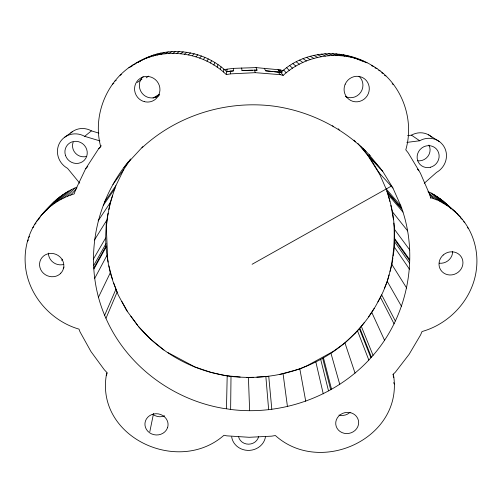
<?xml version="1.0" encoding="UTF-8"?>
<svg xmlns="http://www.w3.org/2000/svg" width="502" height="502" viewBox="0 0 502 502"><rect width="100%" height="100%" fill="white"/><g stroke="black" fill="none" stroke-linecap="round" stroke-linejoin="round"><path stroke-width="0.75" d="M369.089 154.622L382.637 171.201L392.934 188.043L400.872 205.933C419.54 256.058 408.195 315.149 373.055 355.36C338.367 395.576 283.228 416.108 230.631 409.45L231.008 376.487L226.822 375.684C192.755 370.614 160.759 352.887 138.533 326.57L126.435 310.223L118.158 294.843L112.887 281.114L108.363 264.027L107.692 259.088L106.186 224.061M393.148 256.114L394.421 247.21L394.654 229.609L393.888 223.051M455.358 211.951C447.163 203.743 435.29 200.856 427.993 191.588C438.616 196.1 446.949 204.314 455.358 211.951C460.61 216.77 465.097 222.411 468.579 228.63C475.501 241.023 478.193 255.65 476.354 269.712C472.79 298.797 450.03 323.702 422.044 331.527L420.557 334.966L409.105 354.349L395.375 372.164L393.336 374.128C404.712 437.342 320.954 476.662 275.378 435.535L271.676 436.156L249.193 437.298L226.728 435.843L223.974 435.265C177.777 475.99 93.504 436.301 106.838 372.434L104.253 369.685L90.937 351.513L79.975 331.772L79.002 329.13C49.704 320.634 26.455 293.174 25.182 262.364C24.447 248.013 28.438 233.474 36.47 221.551C47.15 207.408 59.995 193.596 76.963 187.227M230.631 409.45L226.471 408.766L227.193 375.854M43.222 213.061C51.631 204.082 62.468 197.474 74.221 193.885L75.432 190.145L85.622 168.772L98.643 148.73L100.664 146.496C91.81 113.452 108.752 75.3 140.171 61.118C167.229 44.91 204.264 49.836 226.735 71.755L233.348 70.926L233.424 68.366L256.058 67.601L280.047 69.878L283.078 70.587M226.471 408.766L224.344 408.546C174.213 400.414 128.719 367.338 107.196 321.098C82.548 268.852 92.098 205.989 128.462 161.594M108.106 262.113C104.931 246.043 104.924 229.213 108.131 213.149M135.402 63.453C163.815 46.441 202.701 51.612 226.314 74.61L230.412 73.882L230.638 71.058L233.348 70.926M390.029 271.475L391.936 264.573L392.897 257.852M226.314 74.61L227.117 69.157L233.424 68.366M108.827 209.585L110.164 202.758L112.486 195.805M149.828 431.638L153.53 413.554M223.384 71.981L223.942 69.245M220.322 69.496L221.031 66.879M384.526 288.022L387.28 281.427L389.088 274.901M130.715 159.071L123.806 169.4L115.874 185.696L114.914 188.551L103.28 205.387M114.914 188.551C110.798 200.034 107.767 211.957 106.706 224.13L106.123 222.562M217.14 67.168L218 64.658M106.248 375.728L107.284 372.835M231.008 376.487C243.671 377.648 256.459 377.837 269.041 376.149C303.584 371.775 336.654 354.607 359.532 328.327C366.686 320.37 372.923 311.447 377.906 301.928C391.146 279.225 395.049 252.186 394.057 226.201L393.781 221.106L390.6 203.523L387.18 192.009L401.795 209.058M213.839 65.003L214.856 62.593M106.047 318.149L117.11 292.126L113.69 283.122M104.642 315.287L115.83 289.491M98.467 297.247L110.245 272.887L108.846 265.859M210.438 63.007L211.618 60.692M94.646 278.497L106.813 255.637M377.906 301.928L381.671 294.85L395.319 320.954M93.968 268.934L106.223 246.852M93.899 267.942L106.16 245.936M93.717 265.445L106.01 243.646M93.284 259.321L105.627 238.017M206.937 61.188L208.286 58.96M94.432 240.012L106.738 220.296M368.581 316.856L374.291 308.222M98.122 220.886L110.164 202.758M63.202 268.388L64.068 267.108M104.322 202.268L115.874 185.696M128.123 162.541L142.85 146.597M61.702 260.4L62.581 259.157M203.354 59.543L204.872 57.397M100.664 146.496L101.247 145.674M112.975 184.466L123.806 169.4M130.57 159.159L123.963 167.793M364.214 322.661L359.84 328.113L371.342 357.022M199.683 58.088L201.384 56.011M392.733 374.843L393.336 374.128M70.675 195.065L76.762 188.382M27.516 241.067L28.57 239.912M67.205 196.426L74.974 188.005M355.46 332.92L359.382 328.672L370.84 357.631M195.949 56.82L197.826 54.8M28.558 237.634L29.612 236.498M63.817 197.951L71.748 189.467M60.529 199.652L68.605 191.093M32.781 227.739L33.816 226.653M57.341 201.509L65.561 192.868M34.538 224.601L36.075 222.988M54.266 203.53L62.624 194.795M51.304 205.701L59.794 196.872M36.47 221.551L39.156 218.753M40.819 215.778L57.09 199.087M38.56 218.608L40.16 216.952M46.548 210.319L54.517 201.434M85.622 168.772L87.768 166.557M98.643 148.73L100.77 146.634M192.159 55.747L194.218 53.777M279.834 374.429L299.838 368.951L307.161 365.676L333.24 351.413L344.956 342.954L355.309 333.052M424.265 183.249L436.489 172.424A18.787 17.859 -43.1 0 0 444.979 148.485L443.931 146.49A18.787 17.859 -43.1 0 0 419.685 140.773L406.877 142.399M188.319 54.862L190.559 52.936M430.791 198.365L429.725 194.625L420.406 173.171L408.251 152.941L405.785 149.841C414.847 118.993 401.5 83.119 373.758 66.528C345.458 48.324 305.975 48.889 280.888 72.483L282.187 72.508M230.412 73.882L255.317 72.671L280.141 74.647L283.172 75.375C304.388 55.923 336.93 49.83 363.492 61.244M141.972 147.852C177.413 114.971 227.651 99.647 275.447 106.368C311.353 111.733 345.332 129.07 370.131 155.714M79.724 183.205L67.569 168.358A18.969 18.122 39.4 0 1 58.979 144.212L60.045 142.191A18.969 18.122 39.4 0 1 84.662 136.331L91.408 130.871L98.888 133.124M184.441 54.185L186.869 52.283M64.695 137.203L72.332 131.706M180.538 53.701L183.155 51.825M146.201 77.835L148.623 76.116M137.247 82.453L141.909 79.222M176.616 53.419L179.421 51.562M172.688 53.344L175.681 51.486M137.648 62.668L140.171 61.118M153.06 98.047L159.059 94.47M155.005 97.689L159.674 94.903M168.766 53.463L171.948 51.599M112.573 84.098L113.866 83.363M252.098 264.278L391.648 185.941M164.857 53.789L168.226 51.913M114.92 81.023L116.188 80.32M160.979 54.316L164.53 52.415M120.078 75.262L121.453 74.541M157.132 55.044L160.866 53.105M153.336 55.973L157.251 53.99M128.895 67.701L132.07 66.113M149.59 57.09L153.687 55.057M132.089 65.492L135.785 63.666M145.919 58.401L150.192 56.306M138.816 61.589L146.766 57.736M226.735 71.755L230.638 71.058M224.036 69.671L227.117 69.157M63.541 264.498L62.129 264.767A11.734 11.05 25.8 0 1 48.437 253.108M407.605 135.647L411.471 135.157A17.947 17.106 -44 0 1 431.946 137.291M256.836 377.09L268.739 376.293L271.802 409.212M241.663 67.965L241.977 70.506L257.055 70.123L256.058 67.601M241.977 70.506L252.531 70.236M255.549 70.161L257.055 70.123M246.52 377.429L253.372 377.303M264.272 68.253L265.658 70.807L280.072 72.288L278.033 69.665M240.182 377.002L225.241 375.647L210.859 372.346L194.952 366.993L168.038 352.642M265.658 70.807L272.486 71.51M274.004 71.667L280.072 72.288M84.662 136.331L99.942 140.918M430.446 197.462L437.273 200.11M350.44 56.531L356.213 58.634M361.421 60.786L367.012 62.825M346.876 55.565L352.479 57.617M343.268 54.781L348.689 56.795M371.562 65.706L373.758 66.528M339.616 54.185L344.855 56.168M374.95 67.87L376.977 68.642M353.941 57.686L360.725 60.529M378.696 70.374L380.07 70.914M335.932 53.777L340.99 55.741M381.639 72.784L383.045 73.342M332.23 53.563L337.099 55.521M384.45 75.344L385.881 75.927M328.515 53.545L333.196 55.496M324.8 53.714L329.299 55.678M392.15 83.897L393.518 84.499M321.092 54.078L325.409 56.055M317.408 54.63L321.537 56.638M313.75 55.371L317.697 57.416M310.136 56.299L313.894 58.389M345.621 96.39L347.616 97.583M306.565 57.416L310.148 59.562M428.444 134.774L439.363 141.564M303.057 58.709L306.458 60.918M411.471 135.157L419.685 140.773M299.612 60.184L302.844 62.468M296.249 61.828L299.311 64.193M163.934 350.032L150.487 339.032L138.533 326.57M292.967 63.641L295.866 66.101M442.682 200.674L451.147 208.343M452.277 209.359L457.937 214.436M439.959 198.566L449.798 207.401M447.746 205.293L451.223 208.819M458.088 214.988L460.378 217.046M437.123 196.596L446.83 205.343M460.353 217.699L462.662 219.782M434.18 194.77L443.749 203.435M463.691 221.627L464.796 222.624M431.13 193.101L440.561 201.691M467.456 227.601L468.579 228.63M429.335 194.469L433.904 198.698M289.786 65.624L292.522 68.172M417.382 169.124L418.894 170.649M286.705 67.757L289.284 70.418M362.827 148.077L365.958 151.353M353.985 140.158L355.598 141.859M367.671 154.98L380.56 168.628M360.518 146.12L369.579 157.339L382.637 171.201M369.579 157.339L379.023 172.751L392.934 188.043M338.222 128.757L339.258 129.899M332.6 125.663L333.579 126.78M283.737 70.048L286.165 72.821M379.023 172.751L386.044 188.765L400.872 205.933M386.333 189.147L386.91 191.318L401.5 208.305M386.91 191.318L388.278 194.776L402.981 212.082M450.081 207.797L450.959 208.838M358.008 143.578L367.458 154.942L379.512 173.874M280.047 69.878L281.76 71.981M390.932 205.356L392.608 212.032L407.649 230.895M278.805 69.853L283.172 75.375M277.995 71.792L280.141 74.647M394.654 229.609L409.808 250.034M130.815 316.178L137.743 325.553M394.534 238.431L409.638 259.634M394.522 239.341L409.619 260.626M394.49 241.625L409.576 263.117M394.421 247.21L409.469 269.191M391.936 264.573L406.676 288.066M387.28 281.427L401.512 306.377M121.76 301.307L127.602 311.673M380.554 297.529L394.089 323.859M371.875 312.652L384.545 340.262M393.223 376.029L393.825 377.41M393.675 382.624L394.277 384.024M361.409 326.576L373.055 355.36M357.549 330.918L368.826 360.059M254.357 69.91L255.317 72.671M110.245 272.887L112.423 279.35M344.956 342.954L355.039 373.105M330.994 353.395L339.772 384.413M323.432 357.75L331.508 389.125M322.648 358.202L330.649 389.615M388.278 194.776L389.947 201.434M320.684 359.332L328.503 390.838M315.883 362.099L323.257 393.832M299.838 368.951L305.737 401.255M283.084 373.864L287.451 406.576M392.608 212.032L393.442 219.23M265.872 376.782L268.664 409.745M248.427 377.661L249.638 410.705M158.412 95.869A12.337 11.992 56.8 0 1 149.791 97.771L148.303 97.432A12.337 11.992 56.8 0 1 143.076 94.32L142.047 93.165A12.337 11.992 56.8 0 1 143.233 76.492M265.508 436.627A17.068 15.681 -2.6 0 1 249.663 450.363L247.53 450.382A17.068 15.681 -2.6 0 1 231.667 436.884M258.643 436.476A10.241 9.412 -2.6 0 1 248.597 444.176A10.241 9.412 -2.6 0 1 238.538 436.627M70.644 133.099A18.116 17.344 40.4 0 1 91.408 130.871M86.714 156.373A10.868 10.404 40.4 0 1 75.582 153.342A10.868 10.404 40.4 0 1 73.154 142.16M428.934 145.097A10.768 10.266 -43.9 0 1 427.924 156.335A10.768 10.266 -43.9 0 1 417.35 160.715M452.672 251.427A11.628 10.912 -31 0 1 439.263 263.205M359.018 76.291A12.286 11.904 -59.1 0 1 360.781 92.236A12.286 11.904 -59.1 0 1 345.376 96.491M164.675 415.844A11.063 10.216 6.1 0 1 152.934 414.376M349.323 412.945A11.013 10.159 -11.8 0 1 338.957 415.091M167.492 427.622L167.26 428.382A11.571 10.624 5.9 0 1 149.546 432.743A11.571 10.624 5.9 0 1 149.452 415.8A11.571 10.624 5.9 0 1 167.21 420.557L167.668 421.831A11.571 10.624 5.9 0 1 167.699 427.12L167.492 427.622M345.194 84.204L344.642 85.723A12.901 12.481 -57.8 0 0 344.372 92.079L344.799 93.61A12.901 12.481 -57.8 0 0 363.881 99.34A12.901 12.481 -57.8 0 0 364.741 78.983A12.901 12.481 -57.8 0 0 345.194 84.204M60.748 273.163L60.504 273.54A12.299 11.533 25.1 0 1 55.389 276.364L53.915 276.652A12.299 11.533 25.1 0 1 39.589 263.456A12.299 11.533 25.1 0 1 56.023 254.382A12.299 11.533 25.1 0 1 61.489 272.467L60.748 273.163M443.21 255.035L442.124 256.114A12.18 11.383 -30.4 0 0 445.575 274.042A12.18 11.383 -30.4 0 0 462.725 264.993A12.18 11.383 -30.4 0 0 450.074 251.916L448.581 252.205A12.18 11.383 -30.4 0 0 443.21 255.035M350.766 412.795L349.367 412.506A11.515 10.561 -11.6 0 0 335.75 424.19A11.515 10.561 -11.6 0 0 351.155 432.793A11.515 10.561 -11.6 0 0 356.502 416.491L355.585 415.487A11.515 10.561 -11.6 0 0 350.766 412.795M144.476 101.58L143.986 101.548A12.952 12.581 55.4 0 1 138.496 98.285L137.41 97.081A12.952 12.581 55.4 0 1 142.185 77.346A12.952 12.581 55.4 0 1 159.837 87.825A12.952 12.581 55.4 0 1 145.549 101.906L144.476 101.58M65.455 155.356A11.383 10.875 39.4 0 0 84.411 160.132A11.383 10.875 39.4 0 0 78.368 141.646A11.383 10.875 39.4 0 0 65.455 155.356M430.321 167.273A11.27 10.718 -43.1 0 0 436.376 148.956A11.27 10.718 -43.1 0 0 417.677 153.687A11.27 10.718 -43.1 0 0 430.321 167.273"/></g></svg>
